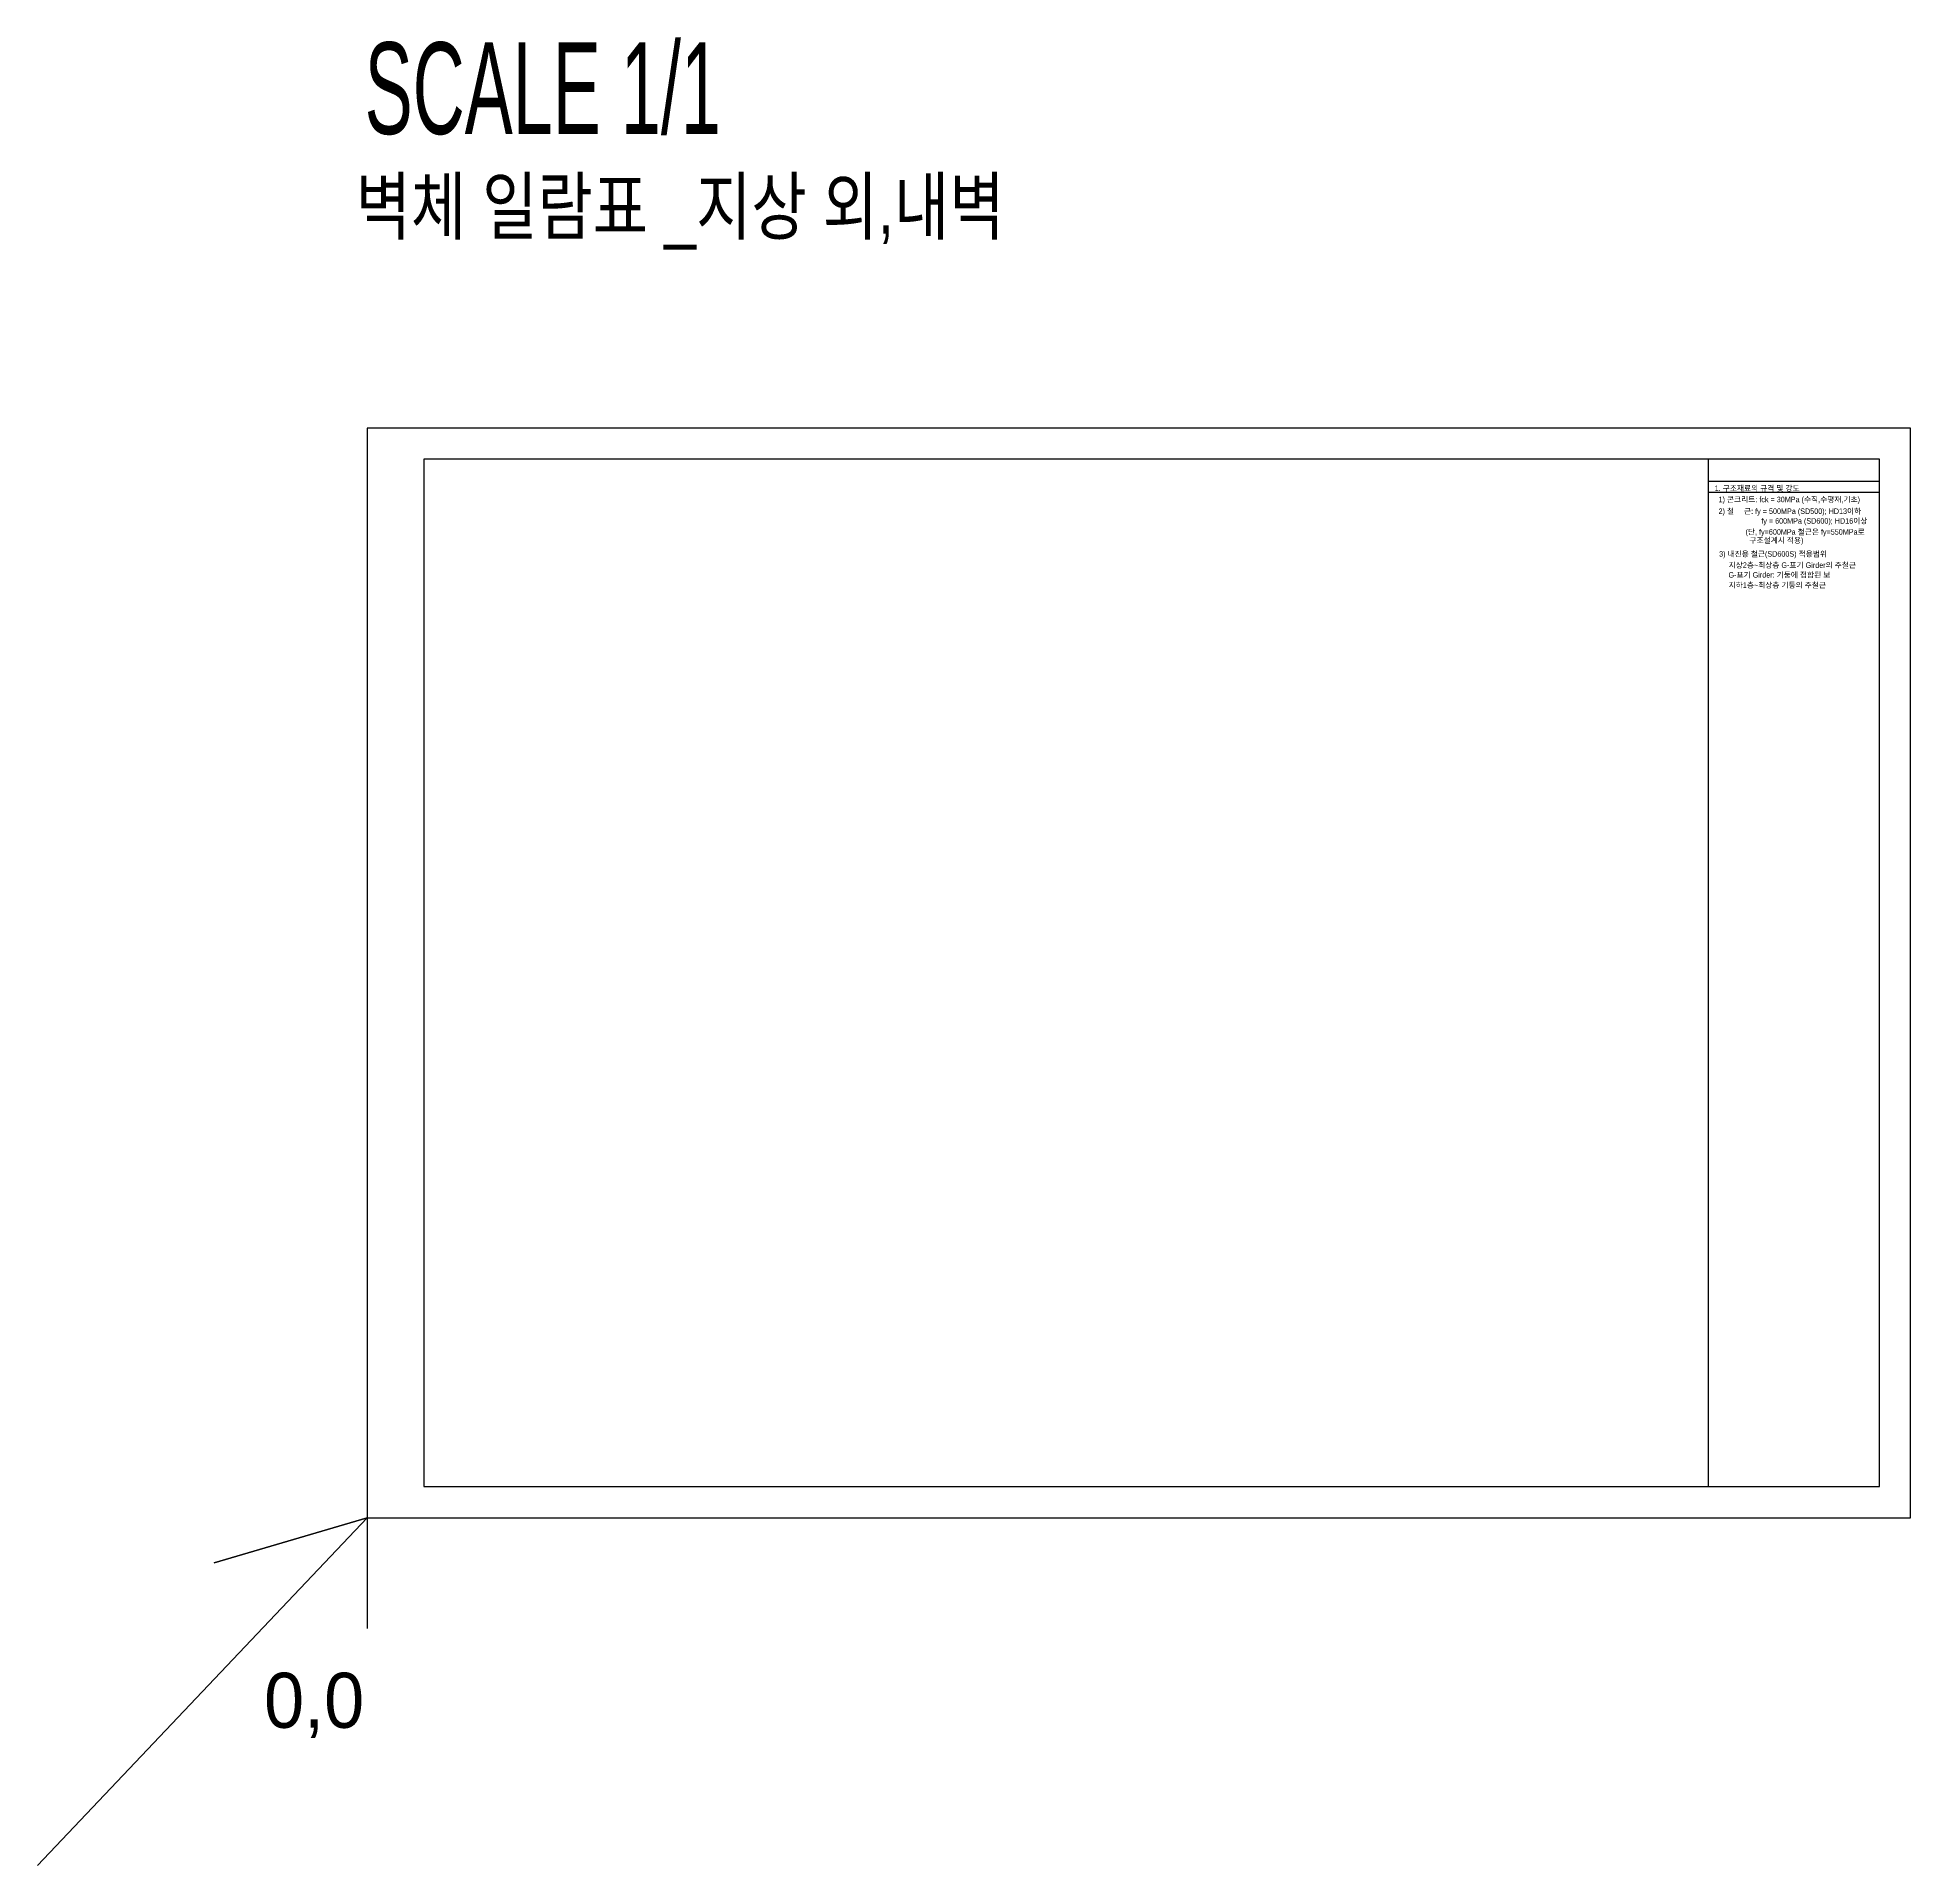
# Model space of a CAD drawing. Header units: millimetres. Extents: x -180 to 841, y -190 to 807.
import ezdxf
from ezdxf.enums import TextEntityAlignment as Align

# ---------------------------------------------------------------- set-up
doc = ezdxf.new("R2010")
doc.units = ezdxf.units.MM
for name, color, linetype in [('A-SYM', 7, 'CONTINUOUS'), ('A-TEXT-NOTE', 7, 'CONTINUOUS'), ('S-TEXT-NOTE', 7, 'CONTINUOUS')]:
    doc.layers.add(name, color=color, linetype=linetype)
doc.layers.add('NOPLOT', color=193, linetype='CONTINUOUS', plot=False)
doc.styles.add('Gtx', font='')
doc.styles.get('Gtx').set_extended_font_data('Dotum')

msp = doc.modelspace()

# ---------------------------------------------------------------- linework, layer by layer
at = {"layer": 'NOPLOT'}
for p, q in [((731, 565), (824, 565)), ((731, 559), (824, 559))]:
    msp.add_line(p, q, dxfattribs=at)
for points in [[(0, 0), (841, 0), (841, 594), (0, 594)], [(31, 17), (824, 17), (824, 577), (31, 577)], [(31, 17), (731, 17), (731, 577), (31, 577)]]:
    msp.add_lwpolyline(points, close=True, dxfattribs=at)
msp.add_lwpolyline([(-179.6, -189.6), (0, 0), (-83.3, -24.5), (0, 0), (0, -60.4)], dxfattribs=at)

# ---------------------------------------------------------------- texts
at = {"layer": 'A-SYM', "color": 2, "style": 'Gtx', "width": 0.8}
msp.add_text('벽체 일람표 _지상 외,내벽', height=30, dxfattribs=at).set_placement((-6.2, 699.9))
at = {"layer": 'A-TEXT-NOTE', "color": 3, "style": 'Gtx', "width": 0.6}
msp.add_text('SCALE 1/1', height=50, dxfattribs=at).set_placement((-1.3, 779.3), align=Align.MIDDLE_LEFT)
at = {"layer": 'NOPLOT', "style": 'Gtx'}
msp.add_text('0,0', height=30, dxfattribs=at).set_placement((-56.1, -114.5))
at = {"layer": 'S-TEXT-NOTE', "style": 'Gtx'}
for s, p in [('1. 구조재료의 규격 및 강도', (734.3, 558.8)), ('1) 콘크리트: fck = 30MPa (수직,수평재,기초)', (736.4, 552.7)), ('2) 철     근: fy = 500MPa (SD500); HD13이하 ', (736.4, 546.3)), ('fy = 600MPa (SD600); HD16이상', (759.7, 541)), ('(단, fy=600MPa 철근은 fy=550MPa로 ', (751.1, 535)), ('구조설계시 적용)', (753.2, 530.4)), ('3) 내진용 철근(SD600S) 적용범위', (736.7, 523))]:
    msp.add_text(s, height=3, dxfattribs=at).set_placement(p, align=Align.BOTTOM_LEFT)
for s, p in [('지상2층~최상층 G-표기 Girder의 주철근', (741.9, 517.8)), ('G-표기 Girder: 기둥에 접합된 보', (741.8, 512.5)), ('지하1층~최상층 기둥의 주철근', (741.9, 506.9))]:
    msp.add_text(s, height=3, dxfattribs=at).set_placement(p)

doc.saveas('drawing.dxf')
